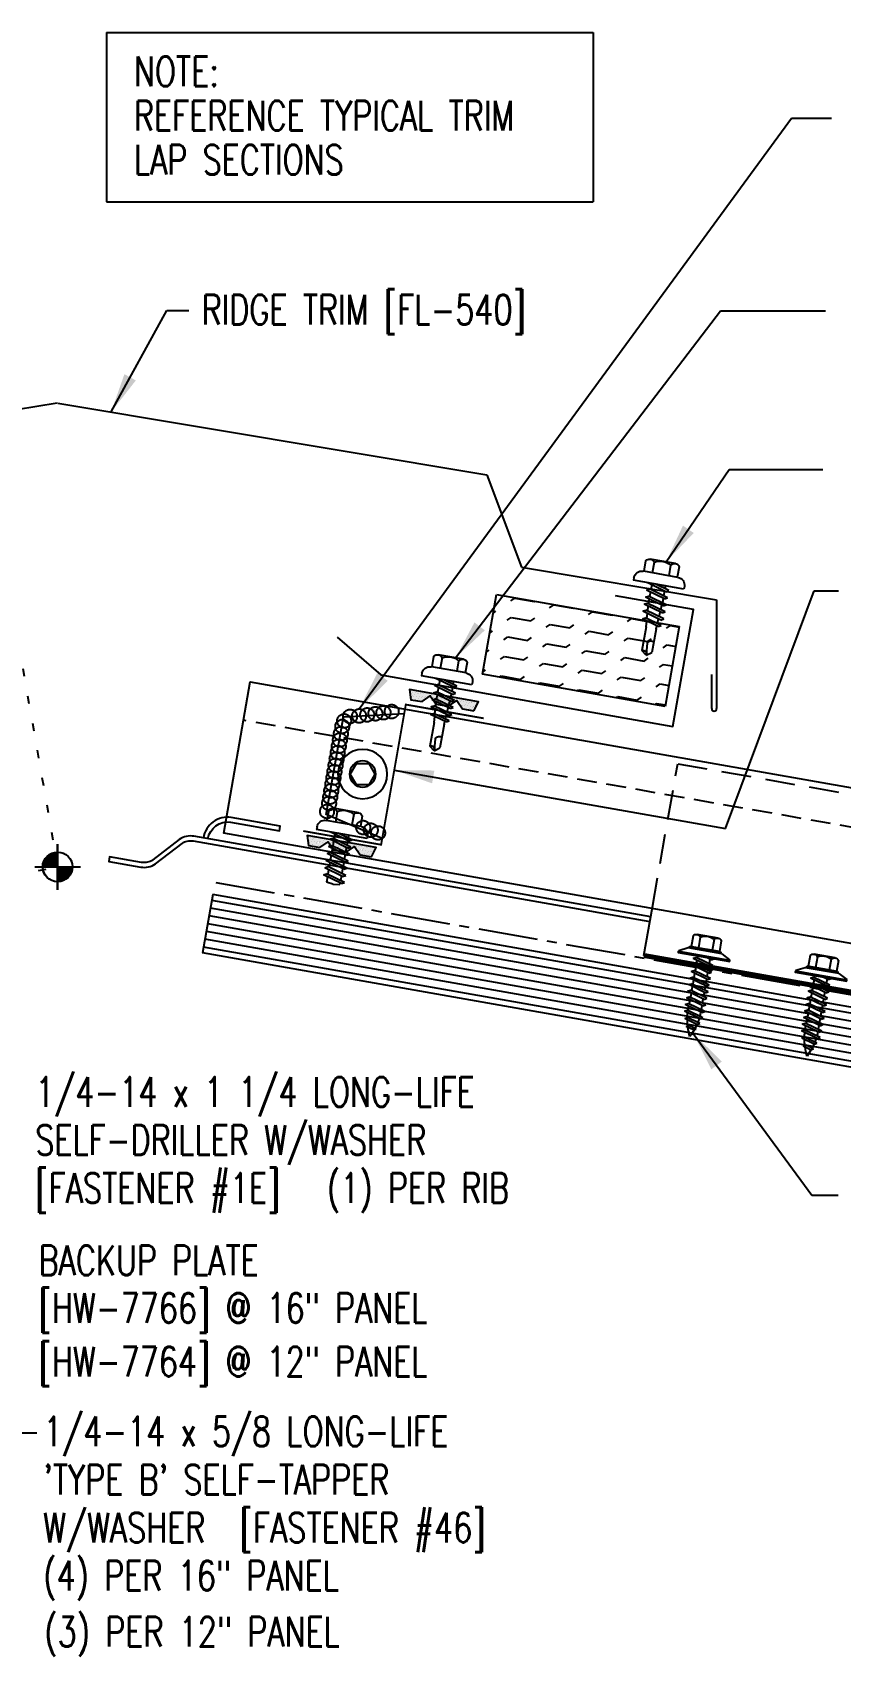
# Model space of a CAD drawing. Header units: inches. Extents: x -2 to 189, y 13 to 99.
# Drawn here: x 19.94 to 30.16, y 13.4 to 33.92 of the extents above; entities that cross this region are included whole.
import ezdxf

# ---------------------------------------------------------------- set-up
doc = ezdxf.new("R2010")
doc.units = ezdxf.units.IN
doc.header["$MEASUREMENT"] = 0
for name, pattern in [('CENTER2', [1.125, 0.75, -0.125, 0.125, -0.125]), ('DASH2', [0.1875, 0.125, -0.0625]), ('DOT', [0.25, 0, -0.25]), ('HIDDEN2', [0.1875, 0.125, -0.0625])]:
    doc.linetypes.add(name, pattern=pattern)
for name, color, linetype in [('BARRIER', 253, 'CENTER2'), ('clip', 5, 'Continuous'), ('CLO', 3, 'Continuous'), ('DIM', 2, 'Continuous'), ('FASTENER', 9, 'Continuous'), ('PANEL', 11, 'Continuous'), ('SEALANT', 253, 'CENTER2'), ('SECTION', 11, 'Continuous'), ('STLA', 12, 'Continuous'), ('TAPE', 8, 'Continuous'), ('TEXT', 2, 'Continuous'), ('THERMAL', 251, 'Continuous'), ('TRIM', 6, 'Continuous'), ('wood', 3, 'Continuous')]:
    doc.layers.add(name, color=color, linetype=linetype)
doc.styles.add('TEXT', font='SIMPLEX', dxfattribs={"width": 0.75, "height": 6})
doc.styles.add('TEXT1', font='ROMANS.shx', dxfattribs={"width": 0.75, "height": 0.375})
doc.dimstyles.new('DETAIL$7', dxfattribs={"dimscale": 4, "dimtxt": 6, "dimasz": 0.125, "dimexe": 0.0625, "dimexo": 0.125, "dimgap": 0.0625, "dimtad": 1, "dimdec": 5, "dimzin": 3, "dimdsep": 46, "dimlunit": 4, "dimtxsty": 'TEXT', "dimblk": 'ARCHTICK', "dimcen": 0.0625, "dimclrd": 7, "dimclre": 7, "dimclrt": 2, "dimadec": 0, "dimazin": 0, "dimtfac": 0.666667, "dimtdec": 5, "dimtmove": 0, "dimatfit": 3, "dimfxl": 0, "dimfrac": 2, "dimtolj": 1, "dimtzin": 3, "dimarcsym": 0})

# ---------------------------------------------------------------- blocks, each defined once
blk = doc.blocks.new('FD-F46')
at = {"layer": 'TEXT', "style": 'TEXT1', "width": 0.75}
for s, p in [('1/4-14 x 5/8 LONG-LIFE', (0.0047, -0.0408)), ("'TYPE B' SELF-TAPPER", (0.0047, -0.1926)), ('W/WASHER', (0.0047, -0.3444)), ('[FASTENER #46]', (0.6255, -0.3444))]:
    blk.add_text(s, height=0.09375, dxfattribs=at).set_placement(p)
blk.add_attdef('(QUANTITY)', (0.0047, -0.4962), '', height=0.0938, dxfattribs=at)
blk = doc.blocks.new('wp')
at = {"layer": 'SECTION'}
for p, q in [((0, -0.0958), (0, 0.0958)), ((-0.0958, 0), (0.0958, 0))]:
    blk.add_line(p, q, dxfattribs=at)
at = {"layer": 'SECTION', "const_width": 0.0625}
for points in [[(0, 0.0312, 0.414214), (-0.0312, 0, 1)], [(0, -0.0312, 0.414214), (0.0312, 0, 1)]]:
    blk.add_lwpolyline(points, format="xyb", dxfattribs=at)
at = {"layer": 'SECTION'}
blk.add_circle((0, 0), 0.0625, dxfattribs=at)
blk = doc.blocks.new('A$C30686E82')
for p, q in [((-2.715, 0.761), (3.437, 0.761)), ((-2.715, 0.761), (-2.715, -1.379)), ((3.437, 0.761), (3.437, -1.379)), ((-2.715, -1.379), (3.437, -1.379))]:
    blk.add_line(p, q)
at = {"layer": 'TEXT', "style": 'TEXT1', "width": 0.75}
for s, p in [('NOTE:', (-2.368, 0.081)), ('REFERENCE TYPICAL TRIM', (-2.368, -0.477)), ('LAP SECTIONS', (-2.368, -1.035))]:
    blk.add_text(s, height=0.375, dxfattribs=at).set_placement(p)
blk = doc.blocks.new('_ArchTick')
at = {"color": 0, "linetype": 'ByBlock', "const_width": 0.15}
blk.add_lwpolyline([(-0.5, -0.5), (0.5, 0.5)], dxfattribs=at)
blk = doc.blocks.new('FD-F1E')
at = {"layer": 'TEXT', "style": 'TEXT1', "width": 0.75}
for s, p in [('1/4-14 x 1 1/4 LONG-LIFE', (0.0047, -0.0408)), ('SELF-DRILLER W/WASHER', (0.0047, -0.1926)), ('[FASTENER #1E]', (0.0047, -0.3444))]:
    blk.add_text(s, height=0.09375, dxfattribs=at).set_placement(p)
blk.add_attdef('(QUANTITY)', (0.9263, -0.3444), '', height=0.0938, dxfattribs=at)
blk = doc.blocks.new('*X9')
at = {"color": 0}
for p, q in [((-0.434, 0.135), (-0.434, 0.135)), ((-0.434, 0.123), (-0.434, 0.123)), ((-0.422, 0.141), (-0.422, 0.141)), ((-0.422, 0.129), (-0.422, 0.129)), ((-0.422, 0.117), (-0.422, 0.117)), ((-0.422, 0.105), (-0.422, 0.105)), ((-0.422, 0.094), (-0.422, 0.094)), ((-0.422, 0.082), (-0.422, 0.082)), ((-0.41, 0.135), (-0.41, 0.135)), ((-0.41, 0.123), (-0.41, 0.123)), ((-0.41, 0.111), (-0.41, 0.111)), ((-0.41, 0.1), (-0.41, 0.1)), ((-0.41, 0.088), (-0.41, 0.088)), ((-0.41, 0.076), (-0.41, 0.076)), ((-0.41, 0.064), (-0.41, 0.064)), ((-0.41, 0.053), (-0.41, 0.053)), ((-0.41, 0.041), (-0.41, 0.041)), ((-0.398, 0.141), (-0.398, 0.141)), ((-0.398, 0.129), (-0.398, 0.129)), ((-0.398, 0.117), (-0.398, 0.117)), ((-0.398, 0.105), (-0.398, 0.105)), ((-0.398, 0.094), (-0.398, 0.094)), ((-0.398, 0.082), (-0.398, 0.082)), ((-0.398, 0.07), (-0.398, 0.07)), ((-0.398, 0.059), (-0.398, 0.059)), ((-0.398, 0.047), (-0.398, 0.047)), ((-0.398, 0.035), (-0.398, 0.035)), ((-0.398, 0.023), (-0.398, 0.023)), ((-0.387, 0.135), (-0.387, 0.135)), ((-0.387, 0.123), (-0.387, 0.123)), ((-0.387, 0.111), (-0.387, 0.111)), ((-0.387, 0.1), (-0.387, 0.1)), ((-0.387, 0.088), (-0.387, 0.088)), ((-0.387, 0.076), (-0.387, 0.076)), ((-0.387, 0.064), (-0.387, 0.064)), ((-0.387, 0.053), (-0.387, 0.053)), ((-0.387, 0.041), (-0.387, 0.041)), ((-0.387, 0.029), (-0.387, 0.029)), ((-0.375, 0.141), (-0.375, 0.141)), ((-0.375, 0.129), (-0.375, 0.129)), ((-0.375, 0.117), (-0.375, 0.117)), ((-0.375, 0.105), (-0.375, 0.105)), ((-0.375, 0.094), (-0.375, 0.094)), ((-0.375, 0.082), (-0.375, 0.082)), ((-0.375, 0.07), (-0.375, 0.07)), ((-0.375, 0.059), (-0.375, 0.059)), ((-0.375, 0.047), (-0.375, 0.047)), ((-0.375, 0.035), (-0.375, 0.035)), ((-0.375, 0.023), (-0.375, 0.023)), ((-0.363, 0.135), (-0.363, 0.135)), ((-0.363, 0.123), (-0.363, 0.123)), ((-0.363, 0.111), (-0.363, 0.111)), ((-0.363, 0.1), (-0.363, 0.1)), ((-0.363, 0.088), (-0.363, 0.088)), ((-0.363, 0.076), (-0.363, 0.076)), ((-0.363, 0.064), (-0.363, 0.064)), ((-0.363, 0.053), (-0.363, 0.053)), ((-0.363, 0.041), (-0.363, 0.041)), ((-0.363, 0.029), (-0.363, 0.029)), ((-0.352, 0.141), (-0.352, 0.141)), ((-0.352, 0.129), (-0.352, 0.129)), ((-0.352, 0.117), (-0.352, 0.117)), ((-0.352, 0.105), (-0.352, 0.105)), ((-0.352, 0.094), (-0.352, 0.094)), ((-0.352, 0.082), (-0.352, 0.082)), ((-0.352, 0.07), (-0.352, 0.07)), ((-0.352, 0.059), (-0.352, 0.059)), ((-0.352, 0.047), (-0.352, 0.047)), ((-0.352, 0.035), (-0.352, 0.035)), ((-0.352, 0.023), (-0.352, 0.023)), ((-0.34, 0.135), (-0.34, 0.135)), ((-0.34, 0.123), (-0.34, 0.123)), ((-0.34, 0.111), (-0.34, 0.111)), ((-0.34, 0.1), (-0.34, 0.1)), ((-0.34, 0.088), (-0.34, 0.088)), ((-0.34, 0.076), (-0.34, 0.076)), ((-0.34, 0.064), (-0.34, 0.064)), ((-0.34, 0.053), (-0.34, 0.053)), ((-0.34, 0.041), (-0.34, 0.041)), ((-0.34, 0.029), (-0.34, 0.029)), ((-0.328, 0.141), (-0.328, 0.141)), ((-0.328, 0.129), (-0.328, 0.129)), ((-0.328, 0.117), (-0.328, 0.117)), ((-0.328, 0.105), (-0.328, 0.105)), ((-0.328, 0.094), (-0.328, 0.094)), ((-0.328, 0.082), (-0.328, 0.082)), ((-0.328, 0.07), (-0.328, 0.07)), ((-0.328, 0.059), (-0.328, 0.059)), ((-0.328, 0.047), (-0.328, 0.047)), ((-0.328, 0.035), (-0.328, 0.035)), ((-0.328, 0.023), (-0.328, 0.023)), ((-0.316, 0.135), (-0.316, 0.135)), ((-0.316, 0.123), (-0.316, 0.123)), ((-0.316, 0.111), (-0.316, 0.111)), ((-0.316, 0.1), (-0.316, 0.1)), ((-0.316, 0.088), (-0.316, 0.088)), ((-0.316, 0.076), (-0.316, 0.076)), ((-0.316, 0.064), (-0.316, 0.064)), ((-0.316, 0.053), (-0.316, 0.053)), ((-0.316, 0.041), (-0.316, 0.041)), ((-0.316, 0.029), (-0.316, 0.029)), ((-0.305, 0.141), (-0.305, 0.141)), ((-0.305, 0.129), (-0.305, 0.129)), ((-0.305, 0.117), (-0.305, 0.117)), ((-0.305, 0.105), (-0.305, 0.105)), ((-0.305, 0.094), (-0.305, 0.094)), ((-0.305, 0.082), (-0.305, 0.082)), ((-0.305, 0.07), (-0.305, 0.07)), ((-0.305, 0.059), (-0.305, 0.059)), ((-0.305, 0.047), (-0.305, 0.047)), ((-0.305, 0.035), (-0.305, 0.035)), ((-0.305, 0.023), (-0.305, 0.023)), ((-0.293, 0.135), (-0.293, 0.135)), ((-0.293, 0.123), (-0.293, 0.123)), ((-0.293, 0.111), (-0.293, 0.111)), ((-0.293, 0.1), (-0.293, 0.1)), ((-0.293, 0.088), (-0.293, 0.088)), ((-0.293, 0.076), (-0.293, 0.076)), ((-0.293, 0.064), (-0.293, 0.064)), ((-0.293, 0.053), (-0.293, 0.053)), ((-0.293, 0.041), (-0.293, 0.041)), ((-0.293, 0.029), (-0.293, 0.029)), ((-0.281, 0.141), (-0.281, 0.141)), ((-0.281, 0.129), (-0.281, 0.129)), ((-0.281, 0.117), (-0.281, 0.117)), ((-0.281, 0.105), (-0.281, 0.105)), ((-0.281, 0.094), (-0.281, 0.094)), ((-0.281, 0.082), (-0.281, 0.082)), ((-0.281, 0.07), (-0.281, 0.07)), ((-0.281, 0.059), (-0.281, 0.059)), ((-0.281, 0.047), (-0.281, 0.047)), ((-0.281, 0.035), (-0.281, 0.035)), ((-0.281, 0.023), (-0.281, 0.023)), ((-0.27, 0.135), (-0.27, 0.135)), ((-0.27, 0.123), (-0.27, 0.123)), ((-0.27, 0.111), (-0.27, 0.111)), ((-0.27, 0.1), (-0.27, 0.1)), ((-0.27, 0.088), (-0.27, 0.088)), ((-0.27, 0.076), (-0.27, 0.076)), ((-0.27, 0.064), (-0.27, 0.064)), ((-0.27, 0.053), (-0.27, 0.053)), ((-0.27, 0.041), (-0.27, 0.041)), ((-0.27, 0.029), (-0.27, 0.029)), ((-0.258, 0.141), (-0.258, 0.141)), ((-0.258, 0.129), (-0.258, 0.129)), ((-0.258, 0.117), (-0.258, 0.117)), ((-0.258, 0.105), (-0.258, 0.105)), ((-0.258, 0.094), (-0.258, 0.094)), ((-0.258, 0.082), (-0.258, 0.082)), ((-0.258, 0.07), (-0.258, 0.07)), ((-0.258, 0.059), (-0.258, 0.059)), ((-0.258, 0.047), (-0.258, 0.047)), ((-0.258, 0.035), (-0.258, 0.035)), ((-0.258, 0.023), (-0.258, 0.023)), ((-0.246, 0.135), (-0.246, 0.135)), ((-0.246, 0.123), (-0.246, 0.123)), ((-0.246, 0.111), (-0.246, 0.111)), ((-0.246, 0.1), (-0.246, 0.1)), ((-0.246, 0.088), (-0.246, 0.088)), ((-0.246, 0.076), (-0.246, 0.076)), ((-0.246, 0.064), (-0.246, 0.064)), ((-0.246, 0.053), (-0.246, 0.053)), ((-0.246, 0.041), (-0.246, 0.041)), ((-0.234, 0.141), (-0.234, 0.141)), ((-0.234, 0.129), (-0.234, 0.129)), ((-0.234, 0.117), (-0.234, 0.117)), ((-0.234, 0.105), (-0.234, 0.105)), ((-0.234, 0.094), (-0.234, 0.094)), ((-0.234, 0.082), (-0.234, 0.082)), ((-0.234, 0.07), (-0.234, 0.07)), ((-0.234, 0.059), (-0.234, 0.059)), ((-0.234, 0.047), (-0.234, 0.047)), ((-0.223, 0.135), (-0.223, 0.135)), ((-0.223, 0.123), (-0.223, 0.123)), ((-0.223, 0.111), (-0.223, 0.111)), ((-0.223, 0.1), (-0.223, 0.1)), ((-0.223, 0.088), (-0.223, 0.088)), ((-0.223, 0.076), (-0.223, 0.076)), ((-0.223, 0.064), (-0.223, 0.064)), ((-0.211, 0.141), (-0.211, 0.141)), ((-0.211, 0.129), (-0.211, 0.129)), ((-0.211, 0.117), (-0.211, 0.117)), ((-0.211, 0.105), (-0.211, 0.105)), ((-0.211, 0.094), (-0.211, 0.094)), ((-0.211, 0.082), (-0.211, 0.082)), ((-0.211, 0.07), (-0.211, 0.07)), ((-0.199, 0.135), (-0.199, 0.135)), ((-0.199, 0.123), (-0.199, 0.123)), ((-0.199, 0.111), (-0.199, 0.111)), ((-0.199, 0.1), (-0.199, 0.1)), ((-0.199, 0.088), (-0.199, 0.088)), ((-0.188, 0.141), (-0.188, 0.141)), ((-0.188, 0.129), (-0.188, 0.129)), ((-0.188, 0.117), (-0.188, 0.117)), ((-0.188, 0.105), (-0.188, 0.105)), ((-0.188, 0.094), (-0.188, 0.094)), ((-0.176, 0.135), (-0.176, 0.135)), ((-0.176, 0.123), (-0.176, 0.123)), ((-0.176, 0.111), (-0.176, 0.111)), ((-0.164, 0.141), (-0.164, 0.141)), ((-0.164, 0.129), (-0.164, 0.129)), ((-0.164, 0.117), (-0.164, 0.117)), ((-0.164, 0.105), (-0.164, 0.105)), ((-0.152, 0.135), (-0.152, 0.135)), ((-0.152, 0.123), (-0.152, 0.123)), ((-0.152, 0.111), (-0.152, 0.111)), ((-0.152, 0.1), (-0.152, 0.1)), ((-0.141, 0.141), (-0.141, 0.141)), ((-0.141, 0.129), (-0.141, 0.129)), ((-0.141, 0.117), (-0.141, 0.117)), ((-0.141, 0.105), (-0.141, 0.105)), ((-0.141, 0.094), (-0.141, 0.094)), ((-0.141, 0.082), (-0.141, 0.082)), ((-0.129, 0.135), (-0.129, 0.135)), ((-0.129, 0.123), (-0.129, 0.123)), ((-0.129, 0.111), (-0.129, 0.111)), ((-0.129, 0.1), (-0.129, 0.1)), ((-0.129, 0.088), (-0.129, 0.088)), ((-0.129, 0.076), (-0.129, 0.076)), ((-0.117, 0.141), (-0.117, 0.141)), ((-0.117, 0.129), (-0.117, 0.129)), ((-0.117, 0.117), (-0.117, 0.117)), ((-0.117, 0.105), (-0.117, 0.105)), ((-0.117, 0.094), (-0.117, 0.094)), ((-0.117, 0.082), (-0.117, 0.082)), ((-0.117, 0.07), (-0.117, 0.07)), ((-0.117, 0.059), (-0.117, 0.059)), ((-0.105, 0.135), (-0.105, 0.135)), ((-0.105, 0.123), (-0.105, 0.123)), ((-0.105, 0.111), (-0.105, 0.111)), ((-0.105, 0.1), (-0.105, 0.1)), ((-0.105, 0.088), (-0.105, 0.088)), ((-0.105, 0.076), (-0.105, 0.076)), ((-0.105, 0.064), (-0.105, 0.064)), ((-0.105, 0.053), (-0.105, 0.053)), ((-0.094, 0.141), (-0.094, 0.141)), ((-0.094, 0.129), (-0.094, 0.129)), ((-0.094, 0.117), (-0.094, 0.117)), ((-0.094, 0.105), (-0.094, 0.105)), ((-0.094, 0.094), (-0.094, 0.094)), ((-0.094, 0.082), (-0.094, 0.082)), ((-0.094, 0.07), (-0.094, 0.07)), ((-0.094, 0.059), (-0.094, 0.059)), ((-0.094, 0.047), (-0.094, 0.047)), ((-0.094, 0.035), (-0.094, 0.035)), ((-0.082, 0.135), (-0.082, 0.135)), ((-0.082, 0.123), (-0.082, 0.123)), ((-0.082, 0.111), (-0.082, 0.111)), ((-0.082, 0.1), (-0.082, 0.1)), ((-0.082, 0.088), (-0.082, 0.088)), ((-0.082, 0.076), (-0.082, 0.076)), ((-0.082, 0.064), (-0.082, 0.064)), ((-0.082, 0.053), (-0.082, 0.053)), ((-0.082, 0.041), (-0.082, 0.041)), ((-0.082, 0.029), (-0.082, 0.029)), ((-0.07, 0.141), (-0.07, 0.141)), ((-0.07, 0.129), (-0.07, 0.129)), ((-0.07, 0.117), (-0.07, 0.117)), ((-0.07, 0.105), (-0.07, 0.105)), ((-0.07, 0.094), (-0.07, 0.094)), ((-0.07, 0.082), (-0.07, 0.082)), ((-0.07, 0.07), (-0.07, 0.07)), ((-0.07, 0.059), (-0.07, 0.059)), ((-0.07, 0.047), (-0.07, 0.047)), ((-0.07, 0.035), (-0.07, 0.035)), ((-0.07, 0.023), (-0.07, 0.023)), ((-0.059, 0.135), (-0.059, 0.135)), ((-0.059, 0.123), (-0.059, 0.123)), ((-0.059, 0.111), (-0.059, 0.111)), ((-0.059, 0.1), (-0.059, 0.1)), ((-0.059, 0.088), (-0.059, 0.088)), ((-0.059, 0.076), (-0.059, 0.076)), ((-0.059, 0.064), (-0.059, 0.064)), ((-0.059, 0.053), (-0.059, 0.053)), ((-0.059, 0.041), (-0.059, 0.041)), ((-0.059, 0.029), (-0.059, 0.029)), ((-0.047, 0.141), (-0.047, 0.141)), ((-0.047, 0.129), (-0.047, 0.129)), ((-0.047, 0.117), (-0.047, 0.117)), ((-0.047, 0.105), (-0.047, 0.105)), ((-0.047, 0.094), (-0.047, 0.094)), ((-0.047, 0.082), (-0.047, 0.082)), ((-0.047, 0.07), (-0.047, 0.07)), ((-0.047, 0.059), (-0.047, 0.059)), ((-0.047, 0.047), (-0.047, 0.047)), ((-0.047, 0.035), (-0.047, 0.035)), ((-0.047, 0.023), (-0.047, 0.023)), ((-0.035, 0.135), (-0.035, 0.135)), ((-0.035, 0.123), (-0.035, 0.123)), ((-0.035, 0.111), (-0.035, 0.111)), ((-0.035, 0.1), (-0.035, 0.1)), ((-0.035, 0.088), (-0.035, 0.088)), ((-0.035, 0.076), (-0.035, 0.076)), ((-0.035, 0.064), (-0.035, 0.064)), ((-0.035, 0.053), (-0.035, 0.053)), ((-0.035, 0.041), (-0.035, 0.041)), ((-0.035, 0.029), (-0.035, 0.029)), ((-0.023, 0.141), (-0.023, 0.141)), ((-0.023, 0.129), (-0.023, 0.129)), ((-0.023, 0.117), (-0.023, 0.117)), ((-0.023, 0.105), (-0.023, 0.105)), ((-0.023, 0.094), (-0.023, 0.094)), ((-0.023, 0.082), (-0.023, 0.082)), ((-0.023, 0.07), (-0.023, 0.07)), ((-0.023, 0.059), (-0.023, 0.059)), ((-0.023, 0.047), (-0.023, 0.047)), ((-0.023, 0.035), (-0.023, 0.035)), ((-0.023, 0.023), (-0.023, 0.023)), ((-0.012, 0.135), (-0.012, 0.135)), ((-0.012, 0.123), (-0.012, 0.123)), ((-0.012, 0.111), (-0.012, 0.111)), ((-0.012, 0.1), (-0.012, 0.1)), ((-0.012, 0.088), (-0.012, 0.088)), ((-0.012, 0.076), (-0.012, 0.076)), ((-0.012, 0.064), (-0.012, 0.064)), ((-0.012, 0.053), (-0.012, 0.053)), ((-0.012, 0.041), (-0.012, 0.041)), ((-0.012, 0.029), (-0.012, 0.029)), ((0, 0.141), (0, 0.141)), ((0, 0.129), (0, 0.129)), ((0, 0.117), (0, 0.117)), ((0, 0.105), (0, 0.105)), ((0, 0.094), (0, 0.094)), ((0, 0.082), (0, 0.082)), ((0, 0.07), (0, 0.07)), ((0, 0.059), (0, 0.059)), ((0, 0.047), (0, 0.047)), ((0, 0.035), (0, 0.035)), ((0, 0.023), (0, 0.023)), ((0.012, 0.135), (0.012, 0.135)), ((0.012, 0.123), (0.012, 0.123)), ((0.012, 0.111), (0.012, 0.111)), ((0.012, 0.1), (0.012, 0.1)), ((0.012, 0.088), (0.012, 0.088)), ((0.012, 0.076), (0.012, 0.076)), ((0.012, 0.064), (0.012, 0.064)), ((0.012, 0.053), (0.012, 0.053)), ((0.012, 0.041), (0.012, 0.041)), ((0.012, 0.029), (0.012, 0.029)), ((0.023, 0.141), (0.023, 0.141)), ((0.023, 0.129), (0.023, 0.129)), ((0.023, 0.117), (0.023, 0.117)), ((0.023, 0.105), (0.023, 0.105)), ((0.023, 0.094), (0.023, 0.094)), ((0.023, 0.082), (0.023, 0.082)), ((0.023, 0.07), (0.023, 0.07)), ((0.023, 0.059), (0.023, 0.059)), ((0.023, 0.047), (0.023, 0.047)), ((0.023, 0.035), (0.023, 0.035)), ((0.023, 0.023), (0.023, 0.023)), ((0.035, 0.135), (0.035, 0.135)), ((0.035, 0.123), (0.035, 0.123)), ((0.035, 0.111), (0.035, 0.111)), ((0.035, 0.1), (0.035, 0.1)), ((0.035, 0.088), (0.035, 0.088)), ((0.035, 0.076), (0.035, 0.076)), ((0.035, 0.064), (0.035, 0.064)), ((0.035, 0.053), (0.035, 0.053)), ((0.035, 0.041), (0.035, 0.041)), ((0.035, 0.029), (0.035, 0.029)), ((0.047, 0.141), (0.047, 0.141)), ((0.047, 0.129), (0.047, 0.129)), ((0.047, 0.117), (0.047, 0.117)), ((0.047, 0.105), (0.047, 0.105)), ((0.047, 0.094), (0.047, 0.094)), ((0.047, 0.082), (0.047, 0.082)), ((0.047, 0.07), (0.047, 0.07)), ((0.047, 0.059), (0.047, 0.059)), ((0.047, 0.047), (0.047, 0.047)), ((0.047, 0.035), (0.047, 0.035)), ((0.047, 0.023), (0.047, 0.023)), ((0.059, 0.135), (0.059, 0.135)), ((0.059, 0.123), (0.059, 0.123)), ((0.059, 0.111), (0.059, 0.111)), ((0.059, 0.1), (0.059, 0.1)), ((0.059, 0.088), (0.059, 0.088)), ((0.059, 0.076), (0.059, 0.076)), ((0.059, 0.064), (0.059, 0.064)), ((0.059, 0.053), (0.059, 0.053)), ((0.059, 0.041), (0.059, 0.041)), ((0.059, 0.029), (0.059, 0.029)), ((0.07, 0.141), (0.07, 0.141)), ((0.07, 0.129), (0.07, 0.129)), ((0.07, 0.117), (0.07, 0.117)), ((0.07, 0.105), (0.07, 0.105)), ((0.07, 0.094), (0.07, 0.094)), ((0.07, 0.082), (0.07, 0.082)), ((0.07, 0.07), (0.07, 0.07)), ((0.07, 0.059), (0.07, 0.059)), ((0.07, 0.047), (0.07, 0.047)), ((0.07, 0.035), (0.07, 0.035)), ((0.07, 0.023), (0.07, 0.023)), ((0.082, 0.135), (0.082, 0.135)), ((0.082, 0.123), (0.082, 0.123)), ((0.082, 0.111), (0.082, 0.111)), ((0.082, 0.1), (0.082, 0.1)), ((0.082, 0.088), (0.082, 0.088)), ((0.082, 0.076), (0.082, 0.076)), ((0.082, 0.064), (0.082, 0.064)), ((0.082, 0.053), (0.082, 0.053)), ((0.082, 0.041), (0.082, 0.041)), ((0.082, 0.029), (0.082, 0.029)), ((0.094, 0.141), (0.094, 0.141)), ((0.094, 0.129), (0.094, 0.129)), ((0.094, 0.117), (0.094, 0.117)), ((0.094, 0.105), (0.094, 0.105)), ((0.094, 0.094), (0.094, 0.094)), ((0.094, 0.082), (0.094, 0.082)), ((0.094, 0.07), (0.094, 0.07)), ((0.094, 0.059), (0.094, 0.059)), ((0.094, 0.047), (0.094, 0.047)), ((0.094, 0.035), (0.094, 0.035)), ((0.105, 0.135), (0.105, 0.135)), ((0.105, 0.123), (0.105, 0.123)), ((0.105, 0.111), (0.105, 0.111)), ((0.105, 0.1), (0.105, 0.1)), ((0.105, 0.088), (0.105, 0.088)), ((0.105, 0.076), (0.105, 0.076)), ((0.105, 0.064), (0.105, 0.064)), ((0.105, 0.053), (0.105, 0.053)), ((0.117, 0.141), (0.117, 0.141)), ((0.117, 0.129), (0.117, 0.129)), ((0.117, 0.117), (0.117, 0.117)), ((0.117, 0.105), (0.117, 0.105)), ((0.117, 0.094), (0.117, 0.094)), ((0.117, 0.082), (0.117, 0.082)), ((0.117, 0.07), (0.117, 0.07)), ((0.117, 0.059), (0.117, 0.059)), ((0.129, 0.135), (0.129, 0.135)), ((0.129, 0.123), (0.129, 0.123)), ((0.129, 0.111), (0.129, 0.111)), ((0.129, 0.1), (0.129, 0.1)), ((0.129, 0.088), (0.129, 0.088)), ((0.129, 0.076), (0.129, 0.076)), ((0.141, 0.141), (0.141, 0.141)), ((0.141, 0.129), (0.141, 0.129)), ((0.141, 0.117), (0.141, 0.117)), ((0.141, 0.105), (0.141, 0.105)), ((0.141, 0.094), (0.141, 0.094)), ((0.141, 0.082), (0.141, 0.082)), ((0.152, 0.135), (0.152, 0.135)), ((0.152, 0.123), (0.152, 0.123)), ((0.152, 0.111), (0.152, 0.111)), ((0.152, 0.1), (0.152, 0.1)), ((0.164, 0.141), (0.164, 0.141)), ((0.164, 0.129), (0.164, 0.129)), ((0.164, 0.117), (0.164, 0.117)), ((0.164, 0.105), (0.164, 0.105)), ((0.176, 0.135), (0.176, 0.135)), ((0.176, 0.123), (0.176, 0.123)), ((0.176, 0.111), (0.176, 0.111)), ((0.188, 0.141), (0.188, 0.141)), ((0.188, 0.129), (0.188, 0.129)), ((0.188, 0.117), (0.188, 0.117)), ((0.188, 0.105), (0.188, 0.105)), ((0.188, 0.094), (0.188, 0.094)), ((0.199, 0.135), (0.199, 0.135)), ((0.199, 0.123), (0.199, 0.123)), ((0.199, 0.111), (0.199, 0.111)), ((0.199, 0.1), (0.199, 0.1)), ((0.199, 0.088), (0.199, 0.088)), ((0.211, 0.141), (0.211, 0.141)), ((0.211, 0.129), (0.211, 0.129)), ((0.211, 0.117), (0.211, 0.117)), ((0.211, 0.105), (0.211, 0.105)), ((0.211, 0.094), (0.211, 0.094)), ((0.211, 0.082), (0.211, 0.082)), ((0.211, 0.07), (0.211, 0.07)), ((0.223, 0.135), (0.223, 0.135)), ((0.223, 0.123), (0.223, 0.123)), ((0.223, 0.111), (0.223, 0.111)), ((0.223, 0.1), (0.223, 0.1)), ((0.223, 0.088), (0.223, 0.088)), ((0.223, 0.076), (0.223, 0.076)), ((0.223, 0.064), (0.223, 0.064)), ((0.234, 0.141), (0.234, 0.141)), ((0.234, 0.129), (0.234, 0.129)), ((0.234, 0.117), (0.234, 0.117)), ((0.234, 0.105), (0.234, 0.105)), ((0.234, 0.094), (0.234, 0.094)), ((0.234, 0.082), (0.234, 0.082)), ((0.234, 0.07), (0.234, 0.07)), ((0.234, 0.059), (0.234, 0.059)), ((0.234, 0.047), (0.234, 0.047)), ((0.246, 0.135), (0.246, 0.135)), ((0.246, 0.123), (0.246, 0.123)), ((0.246, 0.111), (0.246, 0.111)), ((0.246, 0.1), (0.246, 0.1)), ((0.246, 0.088), (0.246, 0.088)), ((0.246, 0.076), (0.246, 0.076)), ((0.246, 0.064), (0.246, 0.064)), ((0.246, 0.053), (0.246, 0.053)), ((0.246, 0.041), (0.246, 0.041)), ((0.258, 0.141), (0.258, 0.141)), ((0.258, 0.129), (0.258, 0.129)), ((0.258, 0.117), (0.258, 0.117)), ((0.258, 0.105), (0.258, 0.105)), ((0.258, 0.094), (0.258, 0.094)), ((0.258, 0.082), (0.258, 0.082)), ((0.258, 0.07), (0.258, 0.07)), ((0.258, 0.059), (0.258, 0.059)), ((0.258, 0.047), (0.258, 0.047)), ((0.258, 0.035), (0.258, 0.035)), ((0.258, 0.023), (0.258, 0.023)), ((0.27, 0.135), (0.27, 0.135)), ((0.27, 0.123), (0.27, 0.123)), ((0.27, 0.111), (0.27, 0.111)), ((0.27, 0.1), (0.27, 0.1)), ((0.27, 0.088), (0.27, 0.088)), ((0.27, 0.076), (0.27, 0.076)), ((0.27, 0.064), (0.27, 0.064)), ((0.27, 0.053), (0.27, 0.053)), ((0.27, 0.041), (0.27, 0.041)), ((0.27, 0.029), (0.27, 0.029)), ((0.281, 0.141), (0.281, 0.141)), ((0.281, 0.129), (0.281, 0.129)), ((0.281, 0.117), (0.281, 0.117)), ((0.281, 0.105), (0.281, 0.105)), ((0.281, 0.094), (0.281, 0.094)), ((0.281, 0.082), (0.281, 0.082)), ((0.281, 0.07), (0.281, 0.07)), ((0.281, 0.059), (0.281, 0.059)), ((0.281, 0.047), (0.281, 0.047)), ((0.281, 0.035), (0.281, 0.035)), ((0.281, 0.023), (0.281, 0.023)), ((0.293, 0.135), (0.293, 0.135)), ((0.293, 0.123), (0.293, 0.123)), ((0.293, 0.111), (0.293, 0.111)), ((0.293, 0.1), (0.293, 0.1)), ((0.293, 0.088), (0.293, 0.088)), ((0.293, 0.076), (0.293, 0.076)), ((0.293, 0.064), (0.293, 0.064)), ((0.293, 0.053), (0.293, 0.053)), ((0.293, 0.041), (0.293, 0.041)), ((0.293, 0.029), (0.293, 0.029)), ((0.305, 0.141), (0.305, 0.141)), ((0.305, 0.129), (0.305, 0.129)), ((0.305, 0.117), (0.305, 0.117)), ((0.305, 0.105), (0.305, 0.105)), ((0.305, 0.094), (0.305, 0.094)), ((0.305, 0.082), (0.305, 0.082)), ((0.305, 0.07), (0.305, 0.07)), ((0.305, 0.059), (0.305, 0.059)), ((0.305, 0.047), (0.305, 0.047)), ((0.305, 0.035), (0.305, 0.035)), ((0.305, 0.023), (0.305, 0.023)), ((0.316, 0.135), (0.316, 0.135)), ((0.316, 0.123), (0.316, 0.123)), ((0.316, 0.111), (0.316, 0.111)), ((0.316, 0.1), (0.316, 0.1)), ((0.316, 0.088), (0.316, 0.088)), ((0.316, 0.076), (0.316, 0.076)), ((0.316, 0.064), (0.316, 0.064)), ((0.316, 0.053), (0.316, 0.053)), ((0.316, 0.041), (0.316, 0.041)), ((0.316, 0.029), (0.316, 0.029)), ((0.328, 0.141), (0.328, 0.141)), ((0.328, 0.129), (0.328, 0.129)), ((0.328, 0.117), (0.328, 0.117)), ((0.328, 0.105), (0.328, 0.105)), ((0.328, 0.094), (0.328, 0.094)), ((0.328, 0.082), (0.328, 0.082)), ((0.328, 0.07), (0.328, 0.07)), ((0.328, 0.059), (0.328, 0.059)), ((0.328, 0.047), (0.328, 0.047)), ((0.328, 0.035), (0.328, 0.035)), ((0.328, 0.023), (0.328, 0.023)), ((0.34, 0.135), (0.34, 0.135)), ((0.34, 0.123), (0.34, 0.123)), ((0.34, 0.111), (0.34, 0.111)), ((0.34, 0.1), (0.34, 0.1)), ((0.34, 0.088), (0.34, 0.088)), ((0.34, 0.076), (0.34, 0.076)), ((0.34, 0.064), (0.34, 0.064)), ((0.34, 0.053), (0.34, 0.053)), ((0.34, 0.041), (0.34, 0.041)), ((0.34, 0.029), (0.34, 0.029)), ((0.352, 0.141), (0.352, 0.141)), ((0.352, 0.129), (0.352, 0.129)), ((0.352, 0.117), (0.352, 0.117)), ((0.352, 0.105), (0.352, 0.105)), ((0.352, 0.094), (0.352, 0.094)), ((0.352, 0.082), (0.352, 0.082)), ((0.352, 0.07), (0.352, 0.07)), ((0.352, 0.059), (0.352, 0.059)), ((0.352, 0.047), (0.352, 0.047)), ((0.352, 0.035), (0.352, 0.035)), ((0.352, 0.023), (0.352, 0.023)), ((0.363, 0.135), (0.363, 0.135)), ((0.363, 0.123), (0.363, 0.123)), ((0.363, 0.111), (0.363, 0.111)), ((0.363, 0.1), (0.363, 0.1)), ((0.363, 0.088), (0.363, 0.088)), ((0.363, 0.076), (0.363, 0.076)), ((0.363, 0.064), (0.363, 0.064)), ((0.363, 0.053), (0.363, 0.053)), ((0.363, 0.041), (0.363, 0.041)), ((0.363, 0.029), (0.363, 0.029)), ((0.375, 0.141), (0.375, 0.141)), ((0.375, 0.129), (0.375, 0.129)), ((0.375, 0.117), (0.375, 0.117)), ((0.375, 0.105), (0.375, 0.105)), ((0.375, 0.094), (0.375, 0.094)), ((0.375, 0.082), (0.375, 0.082)), ((0.375, 0.07), (0.375, 0.07)), ((0.375, 0.059), (0.375, 0.059)), ((0.375, 0.047), (0.375, 0.047)), ((0.375, 0.035), (0.375, 0.035)), ((0.375, 0.023), (0.375, 0.023)), ((0.387, 0.135), (0.387, 0.135)), ((0.387, 0.123), (0.387, 0.123)), ((0.387, 0.111), (0.387, 0.111)), ((0.387, 0.1), (0.387, 0.1)), ((0.387, 0.088), (0.387, 0.088)), ((0.387, 0.076), (0.387, 0.076)), ((0.387, 0.064), (0.387, 0.064)), ((0.387, 0.053), (0.387, 0.053)), ((0.387, 0.041), (0.387, 0.041)), ((0.387, 0.029), (0.387, 0.029)), ((0.398, 0.141), (0.398, 0.141)), ((0.398, 0.129), (0.398, 0.129)), ((0.398, 0.117), (0.398, 0.117)), ((0.398, 0.105), (0.398, 0.105)), ((0.398, 0.094), (0.398, 0.094)), ((0.398, 0.082), (0.398, 0.082)), ((0.398, 0.07), (0.398, 0.07)), ((0.398, 0.059), (0.398, 0.059)), ((0.398, 0.047), (0.398, 0.047)), ((0.398, 0.035), (0.398, 0.035)), ((0.398, 0.023), (0.398, 0.023)), ((0.41, 0.135), (0.41, 0.135)), ((0.41, 0.123), (0.41, 0.123)), ((0.41, 0.111), (0.41, 0.111)), ((0.41, 0.1), (0.41, 0.1)), ((0.41, 0.088), (0.41, 0.088)), ((0.41, 0.076), (0.41, 0.076)), ((0.41, 0.064), (0.41, 0.064)), ((0.41, 0.053), (0.41, 0.053)), ((0.41, 0.041), (0.41, 0.041)), ((0.422, 0.141), (0.422, 0.141)), ((0.422, 0.129), (0.422, 0.129)), ((0.422, 0.117), (0.422, 0.117)), ((0.422, 0.105), (0.422, 0.105)), ((0.422, 0.094), (0.422, 0.094)), ((0.422, 0.082), (0.422, 0.082)), ((0.434, 0.135), (0.434, 0.135)), ((0.434, 0.123), (0.434, 0.123))]:
    blk.add_line(p, q, dxfattribs=at)
blk = doc.blocks.new('MB_DBTAP')
at = {"layer": 'TAPE', "color": 9}
blk.add_lwpolyline([(-0.403, 0.018), (-0.442, 0.141), (0.442, 0.141), (0.403, 0.018), (0.26, 0.018), (0.17, 0.109), (0.079, 0.018), (0, 0.018), (-0.079, 0.018), (-0.17, 0.109), (-0.26, 0.018)], close=True, dxfattribs=at)
at = {"layer": 'TAPE', "color": 251}
blk.add_blockref('*X9', (0, 0), dxfattribs=at)
blk = doc.blocks.new('MB_DW4')
at = {"layer": 'FASTENER'}
for p, q in [((-0.217, 0.305), (-0.217, 0.171)), ((-0.163, 0.337), (0.159, 0.337)), ((-0.108, 0.305), (-0.108, 0.171)), ((0.105, 0.305), (0.105, 0.171)), ((0.214, 0.305), (0.214, 0.171)), ((-0.326, 0.071), (-0.326, 0.037)), ((-0.326, 0.037), (0.322, 0.037)), ((-0.226, 0.171), (0.214, 0.171)), ((-0.141, -0.014), (0.037, 0.037)), ((-0.105, -0.034), (0.137, 0.035)), ((-0.088, 0.037), (-0.088, 0.001)), ((-0.088, 0.037), (0.085, 0.037)), ((0.085, 0.037), (0.134, 0.037)), ((0.085, 0.02), (0.085, -0.041)), ((0.137, 0.035), (0.134, 0.037)), ((0.322, 0.071), (0.322, 0.037)), ((-0.105, -0.034), (-0.141, -0.014)), ((-0.141, -0.105), (0.102, -0.036)), ((-0.105, -0.125), (-0.141, -0.105)), ((-0.141, -0.196), (0.102, -0.127)), ((-0.105, -0.216), (-0.141, -0.196)), ((-0.105, -0.125), (0.137, -0.056)), ((-0.105, -0.216), (0.137, -0.147)), ((-0.088, -0.029), (-0.088, -0.09)), ((-0.088, -0.12), (-0.088, -0.181)), ((0.085, -0.071), (0.085, -0.131)), ((0.085, -0.162), (0.085, -0.211)), ((0.137, -0.056), (0.102, -0.036)), ((0.137, -0.147), (0.102, -0.127)), ((-0.141, -0.287), (0.102, -0.217)), ((-0.105, -0.307), (-0.141, -0.287)), ((-0.141, -0.378), (0.102, -0.308)), ((-0.105, -0.398), (-0.141, -0.378)), ((-0.122, -0.463), (0.089, -0.403)), ((-0.105, -0.307), (0.137, -0.238)), ((-0.105, -0.398), (0.137, -0.328)), ((-0.084, -0.27), (-0.088, -0.211)), ((-0.078, -0.36), (-0.082, -0.3)), ((-0.071, -0.449), (-0.075, -0.389)), ((0.071, -0.408), (0.075, -0.346)), ((0.077, -0.315), (0.082, -0.253)), ((0.084, -0.223), (0.085, -0.211)), ((0.124, -0.423), (0.089, -0.403)), ((0.137, -0.238), (0.102, -0.217)), ((0.137, -0.328), (0.102, -0.308)), ((-0.086, -0.483), (-0.122, -0.463)), ((-0.086, -0.483), (0.124, -0.423)), ((-0.066, -0.516), (-0.069, -0.478)), ((-0.066, -0.516), (-0.066, -0.82)), ((0.063, -0.515), (0.068, -0.439)), ((0.063, -0.516), (0.063, -0.82)), ((-0.002, -0.866), (-0.066, -0.82)), ((-0.003, -0.854), (0.009, -0.714)), ((-0.002, -0.866), (0.063, -0.82))]:
    blk.add_line(p, q, dxfattribs=at)
for centre, radius, start, end in [((-0.163, 0.274), 0.0628, 29.8754, 150.1246), ((-0.002, 0.141), 0.196, 56.9974, 123.0026), ((0.159, 0.274), 0.0628, 29.8754, 150.1246), ((-0.226, 0.071), 0.1, 90, 180), ((0.222, 0.071), 0.1, 0, 90), ((0.073, -0.516), 0.01, 175.9484, 180), ((-0.036, -0.723), 0.0461, 11.1445, 130.906), ((0.039, -0.855), 0.0422, 55.4585, 194.8454)]:
    blk.add_arc(centre, radius, start, end, dxfattribs=at)
blk = doc.blocks.new('MB_516W')
blk.add_lwpolyline([(-0.078, 0.135), (-0.156, 0), (-0.078, -0.135), (0.078, -0.135), (0.156, 0), (0.078, 0.135)], close=True)
for radius in [0.312, 0.166]:
    blk.add_circle((0, 0), radius)
blk = doc.blocks.new('A$C23AA14D5')
at = {"layer": 'CLO', "const_width": 0.0239}
blk.add_lwpolyline([(2.284, 0.187), (1.299, 0.014), (0.987, 1.785), (0.002, 1.611)], dxfattribs=at)
at = {"layer": 'CLO'}
blk.add_lwpolyline([(1.285, 0.094), (1.993, 0.397), (1.776, 1.628), (1.007, 1.67)], dxfattribs=at)
blk = doc.blocks.new('fz46')
at = {"layer": 'FASTENER'}
for p, q in [((-0.223, 0.285), (-0.223, 0.151)), ((-0.168, 0.317), (0.154, 0.317)), ((-0.114, 0.285), (-0.114, 0.151)), ((0.099, 0.285), (0.099, 0.151)), ((0.208, 0.285), (0.208, 0.151)), ((-0.331, 0.051), (-0.331, 0.017)), ((-0.331, 0.017), (0.317, 0.017)), ((-0.231, 0.151), (0.217, 0.151)), ((-0.147, -0.036), (0.039, 0.017)), ((-0.111, -0.056), (0.132, 0.014)), ((-0.094, 0.017), (-0.094, -0.021)), ((-0.094, 0.017), (0.079, 0.017)), ((0.079, 0.017), (0.125, 0.017)), ((0.132, 0.014), (0.125, 0.017)), ((0.317, 0.051), (0.317, 0.017)), ((-0.111, -0.056), (-0.147, -0.036)), ((-0.147, -0.127), (0.096, -0.057)), ((-0.111, -0.147), (-0.147, -0.127)), ((-0.147, -0.218), (0.096, -0.148)), ((-0.111, -0.147), (0.132, -0.077)), ((-0.111, -0.238), (0.132, -0.168)), ((-0.094, -0.051), (-0.094, -0.111)), ((-0.094, -0.142), (-0.094, -0.202)), ((0.079, -0.002), (0.079, -0.062)), ((0.079, -0.093), (0.079, -0.153)), ((0.079, -0.183), (0.079, -0.244)), ((0.132, -0.077), (0.096, -0.057)), ((0.132, -0.168), (0.096, -0.148)), ((-0.111, -0.238), (-0.147, -0.218)), ((-0.147, -0.308), (0.096, -0.239)), ((-0.111, -0.328), (-0.147, -0.308)), ((-0.147, -0.399), (0.096, -0.33)), ((-0.111, -0.419), (-0.147, -0.399)), ((-0.111, -0.328), (0.132, -0.259)), ((-0.111, -0.419), (0.132, -0.35)), ((-0.094, -0.233), (-0.094, -0.293)), ((-0.094, -0.324), (-0.094, -0.384)), ((0.079, -0.274), (0.079, -0.335)), ((0.079, -0.365), (0.079, -0.426)), ((0.132, -0.259), (0.096, -0.239)), ((0.132, -0.35), (0.096, -0.33)), ((-0.147, -0.49), (0.096, -0.421)), ((-0.111, -0.51), (-0.147, -0.49)), ((-0.147, -0.581), (0.096, -0.512)), ((-0.111, -0.601), (-0.147, -0.581)), ((-0.111, -0.51), (0.132, -0.441)), ((-0.111, -0.601), (0.132, -0.532)), ((-0.094, -0.414), (-0.094, -0.475)), ((-0.094, -0.505), (-0.094, -0.566)), ((-0.094, -0.596), (-0.094, -0.616)), ((-0.007, -0.63), (-0.094, -0.616)), ((-0.007, -0.63), (0.079, -0.616)), ((0.079, -0.456), (0.079, -0.517)), ((0.079, -0.547), (0.079, -0.616)), ((0.132, -0.441), (0.096, -0.421)), ((0.132, -0.532), (0.096, -0.512))]:
    blk.add_line(p, q, dxfattribs=at)
for centre, radius, start, end in [((-0.168, 0.254), 0.0628, 29.8759, 150.125), ((-0.007, 0.121), 0.196, 56.9979, 123.003), ((0.154, 0.254), 0.0628, 29.8759, 150.125), ((-0.231, 0.051), 0.1, 90.0005, 180.0005), ((0.217, 0.051), 0.1, 0.0005, 90.0005)]:
    blk.add_arc(centre, radius, start, end, dxfattribs=at)
blk = doc.blocks.new('st10')
at = {"layer": 'FASTENER'}
for p, q in [((-0.181, 0.276), (-0.181, 0.137)), ((-0.135, 0.302), (0.135, 0.302)), ((-0.089, 0.276), (-0.089, 0.137)), ((0.089, 0.276), (0.089, 0.137)), ((0.181, 0.276), (0.181, 0.137)), ((-0.217, 0.114), (-0.326, 0.059)), ((-0.326, 0.059), (-0.326, 0.049)), ((-0.326, 0.049), (0.326, 0.049)), ((-0.217, 0.114), (0.217, 0.114)), ((-0.193, 0.137), (0.193, 0.137)), ((-0.193, 0.119), (0.193, 0.119)), ((-0.181, 0.137), (0.181, 0.137)), ((-0.129, 0.035), (-0.124, 0.037)), ((-0.096, 0.017), (-0.129, 0.035)), ((-0.129, -0.049), (0.096, 0.015)), ((-0.124, 0.037), (-0.08, 0.037)), ((-0.096, 0.017), (-0.025, 0.037)), ((-0.08, 0.037), (0.08, 0.037)), ((-0.08, 0.021), (-0.08, -0.035)), ((0.08, 0.037), (0.08, 0.011)), ((0.129, -0.003), (0.096, 0.015)), ((0.217, 0.114), (0.326, 0.059)), ((0.326, 0.059), (0.326, 0.049)), ((-0.096, -0.068), (-0.129, -0.049)), ((-0.129, -0.134), (0.096, -0.069)), ((-0.096, -0.152), (-0.129, -0.134)), ((-0.129, -0.218), (0.096, -0.154)), ((-0.096, -0.068), (0.129, -0.004)), ((-0.096, -0.152), (0.129, -0.088)), ((-0.096, -0.237), (0.129, -0.172)), ((-0.08, -0.063), (-0.08, -0.12)), ((-0.08, -0.148), (-0.08, -0.204)), ((0.08, -0.016), (0.08, -0.074)), ((0.08, -0.102), (0.08, -0.158)), ((0.08, -0.186), (0.08, -0.243)), ((0.129, -0.088), (0.096, -0.069)), ((0.129, -0.172), (0.096, -0.154)), ((-0.096, -0.237), (-0.129, -0.218)), ((-0.129, -0.303), (0.096, -0.238)), ((-0.096, -0.321), (-0.129, -0.303)), ((-0.129, -0.387), (0.096, -0.323)), ((-0.096, -0.406), (-0.129, -0.387)), ((-0.129, -0.471), (0.096, -0.407)), ((-0.096, -0.321), (0.129, -0.257)), ((-0.096, -0.406), (0.129, -0.341)), ((-0.08, -0.232), (-0.08, -0.288)), ((-0.08, -0.317), (-0.08, -0.373)), ((-0.08, -0.401), (-0.08, -0.457)), ((0.08, -0.27), (0.08, -0.327)), ((0.08, -0.355), (0.08, -0.412)), ((0.129, -0.257), (0.096, -0.238)), ((0.129, -0.341), (0.096, -0.323)), ((0.129, -0.426), (0.096, -0.407)), ((-0.096, -0.49), (-0.129, -0.471)), ((-0.129, -0.556), (0.096, -0.491)), ((-0.096, -0.575), (-0.129, -0.556)), ((-0.129, -0.64), (0.096, -0.576)), ((-0.096, -0.49), (0.129, -0.426)), ((-0.096, -0.575), (0.129, -0.51)), ((-0.096, -0.659), (0.129, -0.595)), ((-0.08, -0.485), (-0.08, -0.542)), ((-0.08, -0.57), (-0.08, -0.626)), ((0.08, -0.44), (0.08, -0.496)), ((0.08, -0.524), (0.08, -0.58)), ((0.129, -0.51), (0.096, -0.491)), ((0.129, -0.595), (0.096, -0.576)), ((-0.096, -0.659), (-0.129, -0.64)), ((-0.121, -0.722), (0.092, -0.662)), ((-0.088, -0.741), (-0.121, -0.722)), ((-0.095, -0.799), (0.071, -0.752)), ((-0.061, -0.818), (-0.095, -0.799)), ((-0.088, -0.741), (0.125, -0.68)), ((-0.061, -0.818), (0.104, -0.771)), ((0.104, -0.771), (0.071, -0.752)), ((0.125, -0.68), (0.092, -0.662)), ((-0.063, -0.877), (0.034, -0.847)), ((-0.029, -0.895), (-0.063, -0.877)), ((-0.029, -0.895), (0.068, -0.866)), ((0.068, -0.866), (0.034, -0.847))]:
    blk.add_line(p, q, dxfattribs=at)
blk.add_lwpolyline([(-0.331, 0.037), (-0.331, 0.049), (0.331, 0.049), (0.331, 0.037)], close=True, dxfattribs=at)
for centre, radius, start, end in [((-0.135, 0.25), 0.0527, 29.8754, 150.1246), ((0, 0.138), 0.164, 56.9974, 123.0026), ((0.135, 0.25), 0.0527, 29.8754, 150.1246), ((-0.193, 0.128), 0.00894, 90, 270), ((0.193, 0.128), 0.00894, 270, 90), ((-0.676, -0.642), 0.757, 358.2537, 2.5109), ((0.676, -0.642), 0.757, 180.9696, 185.1765), ((0.676, -0.642), 0.757, 187.255, 191.3837), ((0.676, -0.642), 0.757, 193.4363, 197.6723), ((-0.676, -0.642), 0.757, 343.5473, 349.3968), ((-0.676, -0.642), 0.757, 351.6648, 356.0901), ((0.676, -0.642), 0.757, 199.1495, 206.7351), ((-0.676, -0.642), 0.757, 333.2649, 342.2085)]:
    blk.add_arc(centre, radius, start, end, dxfattribs=at)
blk = doc.blocks.new('*X22')
at = {"color": 0}
for p, q in [((1.456, 1.206), (1.5, 1.25)), ((1.5, 1.25), (1.75, 1.25)), ((1.75, 1.25), (1.755, 1.255)), ((1.956, 1.206), (2, 1.25)), ((2, 1.25), (2.25, 1.25)), ((2.25, 1.25), (2.255, 1.255)), ((2.456, 1.206), (2.5, 1.25)), ((2.5, 1.25), (2.75, 1.25)), ((2.75, 1.25), (2.755, 1.255)), ((2.956, 1.206), (3, 1.25)), ((3, 1.25), (3.25, 1.25)), ((3.25, 1.25), (3.255, 1.255)), ((3.456, 1.206), (3.5, 1.25)), ((3.5, 1.25), (3.611, 1.25)), ((1.264, 1.014), (1.294, 1.044)), ((1.75, 1), (1.794, 1.044)), ((2.25, 1), (2.294, 1.044)), ((2.75, 1), (2.794, 1.044)), ((3.25, 1), (3.294, 1.044)), ((1.456, 0.956), (1.5, 1)), ((1.5, 1), (1.75, 1)), ((1.956, 0.956), (2, 1)), ((2, 1), (2.25, 1)), ((2.456, 0.956), (2.5, 1)), ((2.5, 1), (2.75, 1)), ((2.956, 0.956), (3, 1)), ((3, 1), (3.25, 1)), ((3.456, 0.956), (3.5, 1)), ((3.5, 1), (3.611, 1)), ((1.264, 0.764), (1.294, 0.794)), ((1.456, 0.706), (1.5, 0.75)), ((1.5, 0.75), (1.75, 0.75)), ((1.75, 0.75), (1.794, 0.794)), ((1.956, 0.706), (2, 0.75)), ((2, 0.75), (2.25, 0.75)), ((2.25, 0.75), (2.294, 0.794)), ((2.456, 0.706), (2.5, 0.75)), ((2.5, 0.75), (2.75, 0.75)), ((2.75, 0.75), (2.794, 0.794)), ((2.956, 0.706), (3, 0.75)), ((3, 0.75), (3.25, 0.75)), ((3.25, 0.75), (3.294, 0.794)), ((3.456, 0.706), (3.5, 0.75)), ((3.5, 0.75), (3.611, 0.75)), ((1.264, 0.514), (1.294, 0.544)), ((1.456, 0.456), (1.5, 0.5)), ((1.5, 0.5), (1.75, 0.5)), ((1.75, 0.5), (1.794, 0.544)), ((1.956, 0.456), (2, 0.5)), ((2, 0.5), (2.25, 0.5)), ((2.25, 0.5), (2.294, 0.544)), ((2.456, 0.456), (2.5, 0.5)), ((2.5, 0.5), (2.75, 0.5)), ((2.75, 0.5), (2.794, 0.544)), ((2.956, 0.456), (3, 0.5)), ((3, 0.5), (3.25, 0.5)), ((3.25, 0.5), (3.294, 0.544)), ((3.456, 0.456), (3.5, 0.5)), ((3.5, 0.5), (3.611, 0.5)), ((1.264, 0.264), (1.294, 0.294)), ((1.482, 0.232), (1.5, 0.25)), ((1.5, 0.25), (1.75, 0.25)), ((1.75, 0.25), (1.794, 0.294)), ((1.982, 0.232), (2, 0.25)), ((2, 0.25), (2.25, 0.25)), ((2.25, 0.25), (2.294, 0.294)), ((2.482, 0.232), (2.5, 0.25)), ((2.5, 0.25), (2.75, 0.25)), ((2.75, 0.25), (2.794, 0.294)), ((2.982, 0.232), (3, 0.25)), ((3, 0.25), (3.25, 0.25)), ((3.25, 0.25), (3.294, 0.294)), ((3.482, 0.232), (3.5, 0.25)), ((3.5, 0.25), (3.611, 0.25))]:
    blk.add_line(p, q, dxfattribs=at)

msp = doc.modelspace()

# ---------------------------------------------------------------- linework, layer by layer
msp.add_line((29.82461, 26.86813), (30.13392, 26.86813))
at = {"layer": 'BARRIER'}
msp.add_line((39.62083, 20.11883), (22.2485, 23.18207), dxfattribs=at)
at = {"layer": 'clip', "linetype": 'HIDDEN2', "ltscale": 3}
for p, q in [((27.78022, 22.87144), (28.09993, 24.68456)), ((28.09993, 24.68456), (31.05435, 24.16361))]:
    msp.add_line(p, q, dxfattribs=at)
at = {"layer": 'clip'}
for p, q in [((27.67267, 22.26149), (27.78022, 22.87144)), ((30.6271, 21.74055), (27.67267, 22.26149))]:
    msp.add_line(p, q, dxfattribs=at)
at = {"layer": 'clip', "const_width": 0.0625}
msp.add_lwpolyline([(30.6271, 21.74055), (27.67267, 22.26149)], dxfattribs=at)
at = {"layer": 'DIM', "linetype": 'DOT'}
for p in [(19.21244, 29.33571), (18.29312, 23.03195)]:
    msp.add_line(p, (20.25989, 23.37875), dxfattribs=at)
at = {"layer": 'PANEL', "color": 8, "linetype": 'DASH2', "ltscale": 2}
msp.add_line((40.00365, 22.17506), (22.61033, 25.23342), dxfattribs=at)
at = {"layer": 'PANEL'}
msp.add_lwpolyline([(39.72969, 20.75259), (22.35865, 23.80675), (22.69553, 25.71728), (40.07131, 22.662)], dxfattribs=at)
at = {"layer": 'SEALANT'}
for centre in [(23.8583, 25.15518), (23.88147, 25.22563), (23.95594, 25.28226), (24.07141, 25.28885), (24.17367, 25.30204), (24.27718, 25.31641), (24.37945, 25.3296), (24.48295, 25.34397), (23.8274, 24.98466), (23.84099, 25.06483), (23.78663, 24.74417), (23.80022, 24.82434), (23.81381, 24.9045), (23.75945, 24.58385), (23.77304, 24.66401), (23.71868, 24.34336), (23.73227, 24.42352), (23.74586, 24.50369), (23.6915, 24.18303), (23.70509, 24.2632), (23.66505, 24.08193), (24.1226, 23.87818), (24.21909, 23.84396), (24.31092, 23.80974)]:
    msp.add_circle(centre, 0.08824, dxfattribs=at)
at = {"layer": 'STLA'}
for points in [[(22.1599, 23.73694, -0.40942619), (22.44475, 23.94605), (23.06291, 23.83705), (23.0733, 23.89594), (22.45513, 24.00494, 0.41451753), (22.10206, 23.74713)], [(27.75876, 22.74971), (21.98239, 23.76823, 0.19891237), (21.7976, 23.72727), (21.46159, 23.46884, -0.19891237), (21.32148, 23.43778), (20.91501, 23.50945), (20.90462, 23.45056), (21.3111, 23.37889, 0.19891237), (21.49589, 23.41986), (21.8319, 23.67828, -0.19891237), (21.97201, 23.70934), (27.74838, 22.69081)]]:
    msp.add_lwpolyline(points, format="xyb", dxfattribs=at)
at = {"layer": 'TEXT'}
for p in [(28.41128, 22.13126), (29.14989, 22.00102), (29.88849, 21.87079)]:
    msp.add_point(p, dxfattribs=at)
at = {"layer": 'THERMAL'}
for p, q in [((25.62962, 25.81698), (25.80726, 26.82444)), ((25.80726, 26.82444), (28.11871, 26.41687)), ((28.11871, 26.41687), (27.94107, 25.40941)), ((27.94107, 25.40941), (25.62962, 25.81698))]:
    msp.add_line(p, q, dxfattribs=at)
at = {"layer": 'TRIM'}
for p, q in [((20.25282, 29.24124), (14.82765, 28.33704)), ((20.26233, 29.24124), (25.6875, 28.33704)), ((25.6875, 28.33704), (26.12603, 27.16649)), ((26.12603, 27.16649), (28.59201, 26.7555)), ((28.59201, 26.7555), (28.59201, 25.3805)), ((28.52951, 25.3805), (28.52951, 25.8136))]:
    msp.add_line(p, q, dxfattribs=at)
msp.add_lwpolyline([(23.79425, 26.28574), (24.34463, 25.80791), (28.03766, 25.15673), (28.29813, 26.63394), (27.31333, 26.80759)], dxfattribs=at)
msp.add_arc((28.56076, 25.3805), 0.03125, 180, 0, dxfattribs=at)
at = {"layer": 'wood', "color": 3, "linetype": 'Continuous'}
for p, q in [((22.22203, 23.03195), (22.0918, 22.29334)), ((39.59635, 19.96839), (22.22203, 23.03195)), ((39.46611, 19.22978), (22.0918, 22.29334))]:
    msp.add_line(p, q, dxfattribs=at)
at = {"layer": 'wood', "color": 9, "linetype": 'Continuous'}
for p, q in [((39.56596, 19.79604), (22.19164, 22.85961)), ((39.58332, 19.89453), (22.20901, 22.95809)), ((39.53123, 19.59908), (22.15691, 22.66264)), ((39.5486, 19.69756), (22.17428, 22.76112)), ((39.4965, 19.40212), (22.12218, 22.46568)), ((39.51387, 19.5006), (22.13955, 22.56416)), ((39.47914, 19.30364), (22.10482, 22.3672))]:
    msp.add_line(p, q, dxfattribs=at)

# ---------------------------------------------------------------- block references
msp.add_blockref('A$C30686E82', (23.59273, 33.16364))
at = {"layer": 'CLO', "xscale": -1}
msp.add_blockref('A$C23AA14D5', (25.64842, 23.64723), dxfattribs=at)
at = {"layer": 'FASTENER', "xscale": -1}
for name, p, rotation in [('MB_DW4', (27.85087, 26.91022), 350.0000000000001), ('MB_DW4', (25.17052, 25.70246), 350.0000000000001), ('fz46', (23.84223, 23.78224), 350.0000000000001), ('st10', (28.42454, 22.20643), 349.9999999999999), ('st10', (29.90502, 21.95735), 349.9999999999999)]:
    msp.add_blockref(name, p, dxfattribs=dict(at, rotation=rotation))
msp.add_blockref('MB_516W', (24.11586, 24.55438), dxfattribs=at)
at = {"layer": 'TAPE', "xscale": -1, "rotation": 350.0000000000001}
for p in [(25.11959, 25.40607), (23.82647, 23.56213)]:
    msp.add_blockref('MB_DBTAP', p, dxfattribs=at)
at = {"layer": 'TEXT', "xscale": 3, "yscale": 3, "zscale": 3}
for p in [(20.25757, 23.38018), (20.25983, 23.38018)]:
    msp.add_blockref('wp', p, dxfattribs=at)
at = {"layer": 'TEXT', "xscale": 4, "yscale": 4, "zscale": 4}
for name, p, values in [('FD-F1E', (19.95919, 20.51365), {'(QUANTITY)': '(1) PER RIB'}), ('FD-F46', (20.05882, 16.22286), {'(QUANTITY)': '(4) PER 16" PANEL'})]:
    msp.add_blockref(name, p, dxfattribs=at).add_auto_attribs(values)
at = {"layer": 'THERMAL', "extrusion": (0, 0, -1), "xscale": -1, "zscale": -1, "rotation": 9.999999999999964}
msp.add_blockref('*X22', (-24.34463, 25.80791), dxfattribs=at)

# ---------------------------------------------------------------- texts
at = {"layer": 'TEXT', "style": 'TEXT1', "width": 0.75}
for s, p in [('RIDGE TRIM [FL-540]', (22.08191, 30.23552)), ('BACKUP PLATE', (20.01939, 18.22009)), ('[HW-7766] @ 16" PANEL', (20.01939, 17.62009)), ('[HW-7764] @ 12" PANEL', (20.01939, 16.94315)), ('(3) PER 12" PANEL', (20.09128, 13.52822))]:
    msp.add_text(s, height=0.375, dxfattribs=at).set_placement(p)

# ---------------------------------------------------------------- leaders
for points in [[(24.07159, 25.3771), (29.54033, 32.84118), (30.04611, 32.84118)], [(20.93513, 29.12911), (21.63885, 30.41163), (21.9168, 30.41163)], [(25.29149, 26.0229), (28.6394, 30.40858), (29.96708, 30.40858)], [(27.95167, 27.23421), (28.74982, 28.40036), (29.93525, 28.40036)], [(24.51556, 24.60435), (28.70241, 23.86687), (29.82461, 26.86813)], [(16.71959, 23.19595), (19.54373, 16.22906), (19.9978, 16.22906)], [(28.29602, 21.27553), (29.79439, 19.23171), (30.13001, 19.23171)]]:
    msp.add_leader(points, dimstyle='DETAIL$7')

doc.saveas('drawing.dxf')
